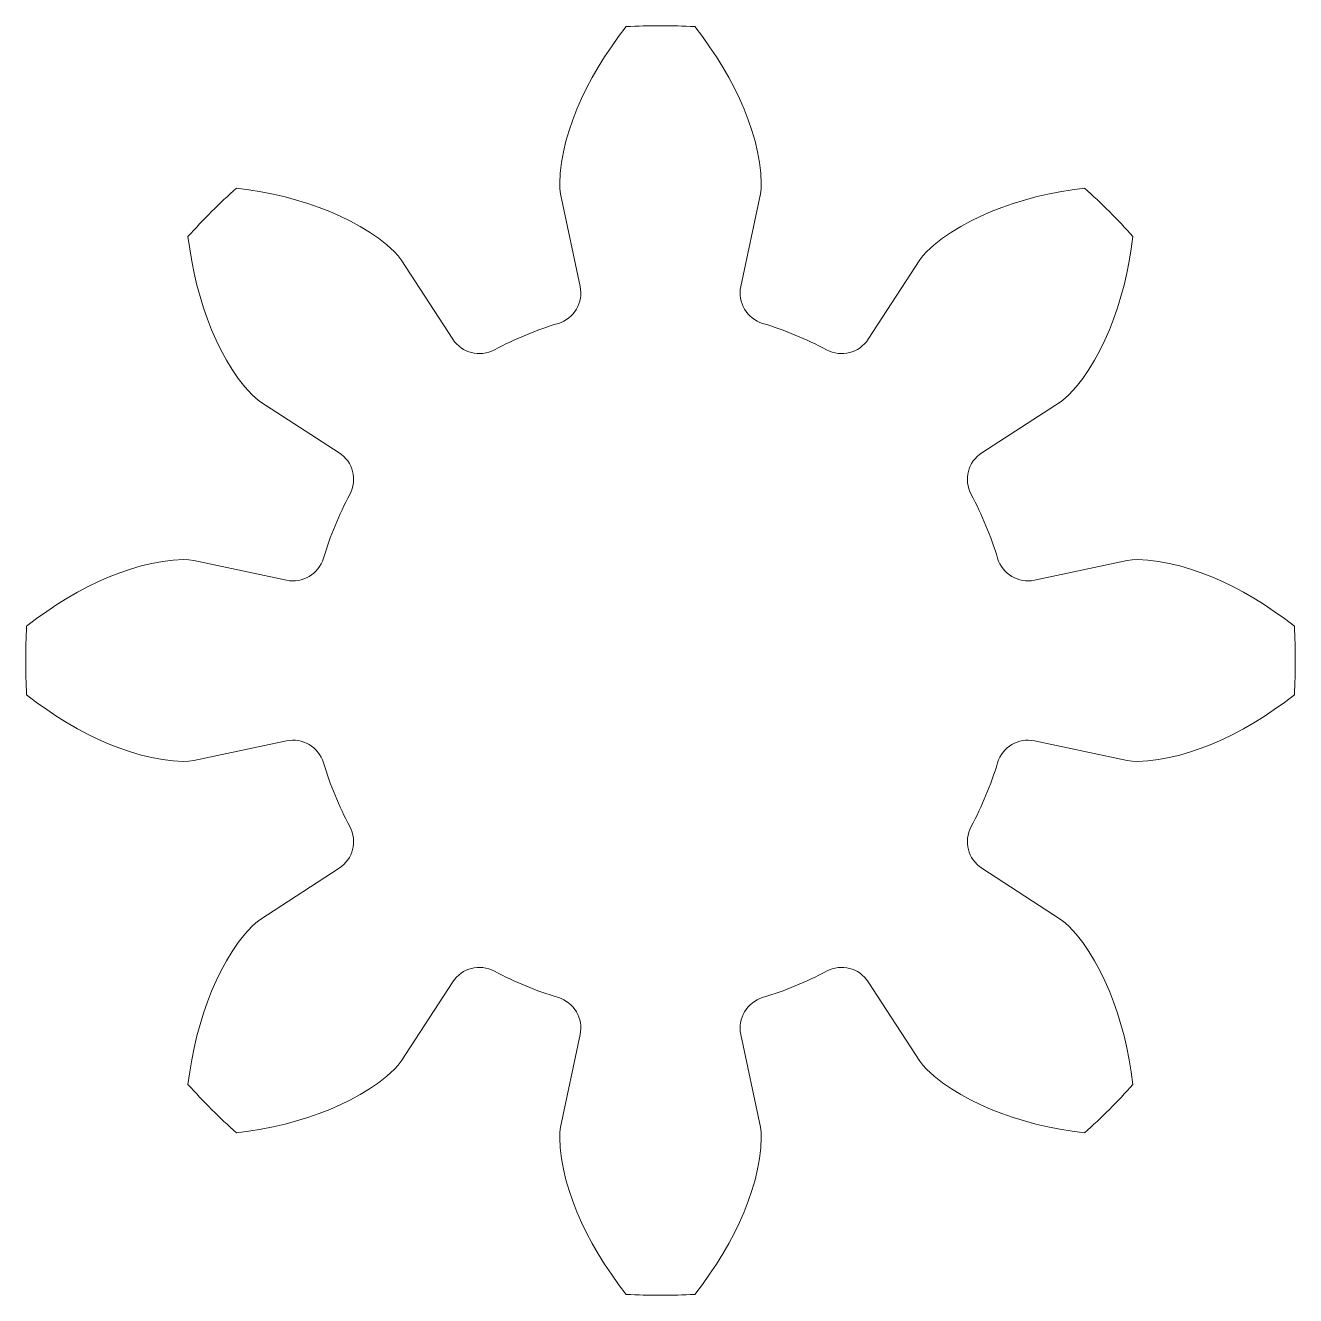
# Model space of a CAD drawing. Extents: x -180 to 228, y -304 to -8.
# Drawn here: x -147.74 to -121.95, y -51.1 to -25.31 of the extents above; entities that cross this region are included whole.
import ezdxf

# ---------------------------------------------------------------- set-up
doc = ezdxf.new("R2010")
doc.units = 0
doc.header["$MEASUREMENT"] = 0
doc.layers.add('Layer 1', color=7, linetype='Continuous')

# ---------------------------------------------------------------- blocks, each defined once
blk = doc.blocks.new('block 1633')
at = {"layer": 'Layer 1', "color": 7, "lineweight": 9, "true_color": 0xffffff}
blk.add_open_spline([(-128.54, -41.58), (-128.319, -41.165), (-128.139, -40.73), (-128.002, -40.281)], degree=3, dxfattribs=at)
blk = doc.blocks.new('block 1634')
at = {"layer": 'Layer 1', "color": 7, "lineweight": 9, "true_color": 0xffffff}
blk.add_open_spline([(-127.251, -39.838), (-127.579, -39.768), (-127.905, -39.96), (-128.002, -40.281)], degree=3, dxfattribs=at)
blk = doc.blocks.new('block 1635')
at = {"layer": 'Layer 1', "color": 7, "lineweight": 9, "true_color": 0xffffff}
blk.add_lwpolyline([(-127.251, -39.838), (-125.374, -40.238)], dxfattribs=at)
blk = doc.blocks.new('block 1636')
at = {"layer": 'Layer 1', "color": 7, "lineweight": 9, "true_color": 0xffffff}
blk.add_lwpolyline([(-125.374, -40.238), (-125.27, -40.252), (-125.164, -40.254), (-124.951, -40.244), (-124.736, -40.219), (-124.52, -40.178), (-124.304, -40.127), (-124.087, -40.063), (-123.87, -39.989), (-123.654, -39.904), (-123.439, -39.81), (-123.225, -39.706), (-123.013, -39.594), (-122.802, -39.472), (-122.592, -39.342), (-122.385, -39.204), (-122.18, -39.058), (-121.978, -38.904)], dxfattribs=at)
blk = doc.blocks.new('block 1637')
at = {"layer": 'Layer 1', "color": 7, "lineweight": 9, "true_color": 0xffffff}
blk.add_open_spline([(-121.978, -38.904), (-121.953, -38.439), (-121.953, -37.974), (-121.978, -37.509)], degree=3, dxfattribs=at)
blk = doc.blocks.new('block 1638')
at = {"layer": 'Layer 1', "color": 7, "lineweight": 9, "true_color": 0xffffff}
blk.add_lwpolyline([(-121.978, -37.509), (-122.18, -37.355), (-122.385, -37.209), (-122.592, -37.071), (-122.802, -36.941), (-123.013, -36.82), (-123.225, -36.707), (-123.439, -36.603), (-123.654, -36.509), (-123.87, -36.425), (-124.087, -36.35), (-124.304, -36.287), (-124.52, -36.235), (-124.736, -36.195), (-124.951, -36.17), (-125.164, -36.159), (-125.27, -36.161), (-125.374, -36.175)], dxfattribs=at)
blk = doc.blocks.new('block 1639')
at = {"layer": 'Layer 1', "color": 7, "lineweight": 9, "true_color": 0xffffff}
blk.add_lwpolyline([(-125.374, -36.175), (-127.251, -36.576)], dxfattribs=at)
blk = doc.blocks.new('block 1640')
at = {"layer": 'Layer 1', "color": 7, "lineweight": 9, "true_color": 0xffffff}
blk.add_open_spline([(-128.002, -36.132), (-127.905, -36.453), (-127.579, -36.646), (-127.251, -36.576)], degree=3, dxfattribs=at)
blk = doc.blocks.new('block 1641')
at = {"layer": 'Layer 1', "color": 7, "lineweight": 9, "true_color": 0xffffff}
blk.add_open_spline([(-128.002, -36.132), (-128.139, -35.683), (-128.319, -35.248), (-128.54, -34.834)], degree=3, dxfattribs=at)
blk = doc.blocks.new('block 1642')
at = {"layer": 'Layer 1', "color": 7, "lineweight": 9, "true_color": 0xffffff}
blk.add_open_spline([(-128.323, -33.989), (-128.604, -34.171), (-128.698, -34.538), (-128.54, -34.834)], degree=3, dxfattribs=at)
blk = doc.blocks.new('block 1643')
at = {"layer": 'Layer 1', "color": 7, "lineweight": 9, "true_color": 0xffffff}
blk.add_lwpolyline([(-128.323, -33.989), (-126.712, -32.945)], dxfattribs=at)
blk = doc.blocks.new('block 1644')
at = {"layer": 'Layer 1', "color": 7, "lineweight": 9, "true_color": 0xffffff}
blk.add_lwpolyline([(-126.712, -32.945), (-126.629, -32.881), (-126.553, -32.808), (-126.409, -32.65), (-126.275, -32.48), (-126.15, -32.299), (-126.034, -32.109), (-125.926, -31.911), (-125.825, -31.705), (-125.732, -31.493), (-125.647, -31.274), (-125.569, -31.049), (-125.498, -30.819), (-125.435, -30.584), (-125.378, -30.345), (-125.33, -30.1), (-125.288, -29.852), (-125.254, -29.6)], dxfattribs=at)
blk = doc.blocks.new('block 1645')
at = {"layer": 'Layer 1', "color": 7, "lineweight": 9, "true_color": 0xffffff}
blk.add_open_spline([(-125.254, -29.6), (-125.565, -29.254), (-125.894, -28.924), (-126.24, -28.614)], degree=3, dxfattribs=at)
blk = doc.blocks.new('block 1646')
at = {"layer": 'Layer 1', "color": 7, "lineweight": 9, "true_color": 0xffffff}
blk.add_lwpolyline([(-126.24, -28.614), (-126.492, -28.648), (-126.741, -28.689), (-126.985, -28.738), (-127.225, -28.794), (-127.46, -28.858), (-127.69, -28.928), (-127.914, -29.007), (-128.133, -29.092), (-128.345, -29.185), (-128.551, -29.286), (-128.749, -29.394), (-128.939, -29.51), (-129.12, -29.635), (-129.29, -29.769), (-129.448, -29.912), (-129.521, -29.988), (-129.585, -30.072)], dxfattribs=at)
blk = doc.blocks.new('block 1647')
at = {"layer": 'Layer 1', "color": 7, "lineweight": 9, "true_color": 0xffffff}
blk.add_lwpolyline([(-129.585, -30.072), (-130.629, -31.683)], dxfattribs=at)
blk = doc.blocks.new('block 1648')
at = {"layer": 'Layer 1', "color": 7, "lineweight": 9, "true_color": 0xffffff}
blk.add_open_spline([(-131.474, -31.9), (-131.179, -32.058), (-130.811, -31.964), (-130.629, -31.683)], degree=3, dxfattribs=at)
blk = doc.blocks.new('block 1649')
at = {"layer": 'Layer 1', "color": 7, "lineweight": 9, "true_color": 0xffffff}
blk.add_open_spline([(-131.474, -31.9), (-131.888, -31.679), (-132.323, -31.498), (-132.773, -31.362)], degree=3, dxfattribs=at)
blk = doc.blocks.new('block 1650')
at = {"layer": 'Layer 1', "color": 7, "lineweight": 9, "true_color": 0xffffff}
blk.add_open_spline([(-133.216, -30.611), (-133.286, -30.939), (-133.093, -31.265), (-132.773, -31.362)], degree=3, dxfattribs=at)
blk = doc.blocks.new('block 1651')
at = {"layer": 'Layer 1', "color": 7, "lineweight": 9, "true_color": 0xffffff}
blk.add_lwpolyline([(-133.216, -30.611), (-132.815, -28.733)], dxfattribs=at)
blk = doc.blocks.new('block 1652')
at = {"layer": 'Layer 1', "color": 7, "lineweight": 9, "true_color": 0xffffff}
blk.add_lwpolyline([(-132.815, -28.733), (-132.801, -28.63), (-132.8, -28.524), (-132.81, -28.311), (-132.835, -28.096), (-132.875, -27.88), (-132.927, -27.663), (-132.991, -27.447), (-133.065, -27.23), (-133.149, -27.014), (-133.244, -26.799), (-133.347, -26.585), (-133.46, -26.372), (-133.581, -26.161), (-133.711, -25.952), (-133.849, -25.745), (-133.995, -25.54), (-134.15, -25.338)], dxfattribs=at)
blk = doc.blocks.new('block 1653')
at = {"layer": 'Layer 1', "color": 7, "lineweight": 9, "true_color": 0xffffff}
blk.add_open_spline([(-134.15, -25.338), (-134.614, -25.312), (-135.08, -25.312), (-135.544, -25.338)], degree=3, dxfattribs=at)
blk = doc.blocks.new('block 1654')
at = {"layer": 'Layer 1', "color": 7, "lineweight": 9, "true_color": 0xffffff}
blk.add_lwpolyline([(-135.544, -25.338), (-135.698, -25.54), (-135.845, -25.745), (-135.983, -25.952), (-136.113, -26.161), (-136.234, -26.372), (-136.347, -26.585), (-136.45, -26.799), (-136.544, -27.014), (-136.629, -27.23), (-136.703, -27.447), (-136.767, -27.663), (-136.819, -27.88), (-136.859, -28.096), (-136.884, -28.311), (-136.894, -28.524), (-136.892, -28.63), (-136.878, -28.733)], dxfattribs=at)
blk = doc.blocks.new('block 1655')
at = {"layer": 'Layer 1', "color": 7, "lineweight": 9, "true_color": 0xffffff}
blk.add_lwpolyline([(-136.878, -28.733), (-136.478, -30.611)], dxfattribs=at)
blk = doc.blocks.new('block 1656')
at = {"layer": 'Layer 1', "color": 7, "lineweight": 9, "true_color": 0xffffff}
blk.add_open_spline([(-136.921, -31.362), (-136.601, -31.265), (-136.408, -30.939), (-136.478, -30.611)], degree=3, dxfattribs=at)
blk = doc.blocks.new('block 1657')
at = {"layer": 'Layer 1', "color": 7, "lineweight": 9, "true_color": 0xffffff}
blk.add_open_spline([(-136.921, -31.362), (-137.371, -31.498), (-137.806, -31.679), (-138.22, -31.9)], degree=3, dxfattribs=at)
blk = doc.blocks.new('block 1658')
at = {"layer": 'Layer 1', "color": 7, "lineweight": 9, "true_color": 0xffffff}
blk.add_open_spline([(-139.065, -31.683), (-138.882, -31.964), (-138.515, -32.058), (-138.22, -31.9)], degree=3, dxfattribs=at)
blk = doc.blocks.new('block 1659')
at = {"layer": 'Layer 1', "color": 7, "lineweight": 9, "true_color": 0xffffff}
blk.add_lwpolyline([(-139.065, -31.683), (-140.109, -30.072)], dxfattribs=at)
blk = doc.blocks.new('block 1660')
at = {"layer": 'Layer 1', "color": 7, "lineweight": 9, "true_color": 0xffffff}
blk.add_lwpolyline([(-140.109, -30.072), (-140.173, -29.988), (-140.246, -29.912), (-140.404, -29.769), (-140.573, -29.635), (-140.755, -29.51), (-140.945, -29.394), (-141.143, -29.286), (-141.348, -29.185), (-141.561, -29.092), (-141.78, -29.007), (-142.004, -28.928), (-142.234, -28.858), (-142.469, -28.794), (-142.709, -28.738), (-142.953, -28.689), (-143.202, -28.648), (-143.454, -28.614)], dxfattribs=at)
blk = doc.blocks.new('block 1661')
at = {"layer": 'Layer 1', "color": 7, "lineweight": 9, "true_color": 0xffffff}
blk.add_open_spline([(-143.454, -28.614), (-143.8, -28.924), (-144.129, -29.254), (-144.44, -29.6)], degree=3, dxfattribs=at)
blk = doc.blocks.new('block 1662')
at = {"layer": 'Layer 1', "color": 7, "lineweight": 9, "true_color": 0xffffff}
blk.add_lwpolyline([(-144.44, -29.6), (-144.406, -29.852), (-144.364, -30.1), (-144.315, -30.345), (-144.259, -30.584), (-144.196, -30.819), (-144.125, -31.049), (-144.047, -31.274), (-143.961, -31.493), (-143.869, -31.705), (-143.768, -31.911), (-143.66, -32.109), (-143.543, -32.299), (-143.419, -32.48), (-143.285, -32.65), (-143.141, -32.808), (-143.065, -32.881), (-142.982, -32.945)], dxfattribs=at)
blk = doc.blocks.new('block 1663')
at = {"layer": 'Layer 1', "color": 7, "lineweight": 9, "true_color": 0xffffff}
blk.add_lwpolyline([(-142.982, -32.945), (-141.371, -33.989)], dxfattribs=at)
blk = doc.blocks.new('block 1664')
at = {"layer": 'Layer 1', "color": 7, "lineweight": 9, "true_color": 0xffffff}
blk.add_open_spline([(-141.153, -34.834), (-140.995, -34.538), (-141.09, -34.171), (-141.371, -33.989)], degree=3, dxfattribs=at)
blk = doc.blocks.new('block 1665')
at = {"layer": 'Layer 1', "color": 7, "lineweight": 9, "true_color": 0xffffff}
blk.add_open_spline([(-141.153, -34.834), (-141.375, -35.248), (-141.555, -35.683), (-141.691, -36.132)], degree=3, dxfattribs=at)
blk = doc.blocks.new('block 1666')
at = {"layer": 'Layer 1', "color": 7, "lineweight": 9, "true_color": 0xffffff}
blk.add_open_spline([(-142.442, -36.576), (-142.115, -36.646), (-141.788, -36.453), (-141.691, -36.132)], degree=3, dxfattribs=at)
blk = doc.blocks.new('block 1667')
at = {"layer": 'Layer 1', "color": 7, "lineweight": 9, "true_color": 0xffffff}
blk.add_lwpolyline([(-142.442, -36.576), (-144.32, -36.175)], dxfattribs=at)
blk = doc.blocks.new('block 1668')
at = {"layer": 'Layer 1', "color": 7, "lineweight": 9, "true_color": 0xffffff}
blk.add_lwpolyline([(-144.32, -36.175), (-144.424, -36.161), (-144.529, -36.159), (-144.743, -36.17), (-144.958, -36.195), (-145.174, -36.235), (-145.39, -36.287), (-145.607, -36.35), (-145.823, -36.425), (-146.039, -36.509), (-146.255, -36.603), (-146.469, -36.707), (-146.681, -36.82), (-146.892, -36.941), (-147.101, -37.071), (-147.309, -37.209), (-147.514, -37.355), (-147.716, -37.509)], dxfattribs=at)
blk = doc.blocks.new('block 1669')
at = {"layer": 'Layer 1', "color": 7, "lineweight": 9, "true_color": 0xffffff}
blk.add_open_spline([(-147.716, -37.509), (-147.741, -37.974), (-147.741, -38.439), (-147.716, -38.904)], degree=3, dxfattribs=at)
blk = doc.blocks.new('block 1670')
at = {"layer": 'Layer 1', "color": 7, "lineweight": 9, "true_color": 0xffffff}
blk.add_lwpolyline([(-147.716, -38.904), (-147.514, -39.058), (-147.309, -39.204), (-147.101, -39.342), (-146.892, -39.472), (-146.681, -39.594), (-146.469, -39.706), (-146.255, -39.81), (-146.039, -39.904), (-145.823, -39.989), (-145.607, -40.063), (-145.39, -40.127), (-145.174, -40.178), (-144.958, -40.219), (-144.743, -40.244), (-144.529, -40.254), (-144.424, -40.252), (-144.32, -40.238)], dxfattribs=at)
blk = doc.blocks.new('block 1671')
at = {"layer": 'Layer 1', "color": 7, "lineweight": 9, "true_color": 0xffffff}
blk.add_lwpolyline([(-144.32, -40.238), (-142.442, -39.838)], dxfattribs=at)
blk = doc.blocks.new('block 1672')
at = {"layer": 'Layer 1', "color": 7, "lineweight": 9, "true_color": 0xffffff}
blk.add_open_spline([(-141.691, -40.281), (-141.788, -39.96), (-142.115, -39.768), (-142.442, -39.838)], degree=3, dxfattribs=at)
blk = doc.blocks.new('block 1673')
at = {"layer": 'Layer 1', "color": 7, "lineweight": 9, "true_color": 0xffffff}
blk.add_open_spline([(-141.691, -40.281), (-141.555, -40.73), (-141.375, -41.165), (-141.153, -41.58)], degree=3, dxfattribs=at)
blk = doc.blocks.new('block 1674')
at = {"layer": 'Layer 1', "color": 7, "lineweight": 9, "true_color": 0xffffff}
blk.add_open_spline([(-141.371, -42.424), (-141.09, -42.242), (-140.995, -41.875), (-141.153, -41.58)], degree=3, dxfattribs=at)
blk = doc.blocks.new('block 1675')
at = {"layer": 'Layer 1', "color": 7, "lineweight": 9, "true_color": 0xffffff}
blk.add_lwpolyline([(-141.371, -42.424), (-142.982, -43.469)], dxfattribs=at)
blk = doc.blocks.new('block 1676')
at = {"layer": 'Layer 1', "color": 7, "lineweight": 9, "true_color": 0xffffff}
blk.add_lwpolyline([(-142.982, -43.469), (-143.065, -43.532), (-143.141, -43.606), (-143.285, -43.764), (-143.419, -43.933), (-143.543, -44.114), (-143.66, -44.304), (-143.768, -44.503), (-143.869, -44.708), (-143.961, -44.921), (-144.047, -45.139), (-144.125, -45.364), (-144.196, -45.594), (-144.259, -45.829), (-144.315, -46.069), (-144.364, -46.313), (-144.406, -46.561), (-144.44, -46.813)], dxfattribs=at)
blk = doc.blocks.new('block 1677')
at = {"layer": 'Layer 1', "color": 7, "lineweight": 9, "true_color": 0xffffff}
blk.add_open_spline([(-144.44, -46.813), (-144.129, -47.16), (-143.8, -47.489), (-143.454, -47.799)], degree=3, dxfattribs=at)
blk = doc.blocks.new('block 1678')
at = {"layer": 'Layer 1', "color": 7, "lineweight": 9, "true_color": 0xffffff}
blk.add_lwpolyline([(-143.454, -47.799), (-143.202, -47.765), (-142.953, -47.724), (-142.709, -47.675), (-142.469, -47.619), (-142.234, -47.556), (-142.004, -47.485), (-141.78, -47.407), (-141.561, -47.321), (-141.348, -47.228), (-141.143, -47.128), (-140.945, -47.019), (-140.755, -46.903), (-140.573, -46.779), (-140.404, -46.644), (-140.246, -46.501), (-140.173, -46.425), (-140.109, -46.342)], dxfattribs=at)
blk = doc.blocks.new('block 1679')
at = {"layer": 'Layer 1', "color": 7, "lineweight": 9, "true_color": 0xffffff}
blk.add_lwpolyline([(-140.109, -46.342), (-139.065, -44.731)], dxfattribs=at)
blk = doc.blocks.new('block 1680')
at = {"layer": 'Layer 1', "color": 7, "lineweight": 9, "true_color": 0xffffff}
blk.add_open_spline([(-138.22, -44.513), (-138.515, -44.355), (-138.882, -44.45), (-139.065, -44.731)], degree=3, dxfattribs=at)
blk = doc.blocks.new('block 1681')
at = {"layer": 'Layer 1', "color": 7, "lineweight": 9, "true_color": 0xffffff}
blk.add_open_spline([(-138.22, -44.513), (-137.806, -44.735), (-137.371, -44.915), (-136.921, -45.051)], degree=3, dxfattribs=at)
blk = doc.blocks.new('block 1682')
at = {"layer": 'Layer 1', "color": 7, "lineweight": 9, "true_color": 0xffffff}
blk.add_open_spline([(-136.478, -45.802), (-136.408, -45.475), (-136.601, -45.148), (-136.921, -45.051)], degree=3, dxfattribs=at)
blk = doc.blocks.new('block 1683')
at = {"layer": 'Layer 1', "color": 7, "lineweight": 9, "true_color": 0xffffff}
blk.add_lwpolyline([(-136.478, -45.802), (-136.878, -47.68)], dxfattribs=at)
blk = doc.blocks.new('block 1684')
at = {"layer": 'Layer 1', "color": 7, "lineweight": 9, "true_color": 0xffffff}
blk.add_lwpolyline([(-136.878, -47.68), (-136.892, -47.784), (-136.894, -47.889), (-136.884, -48.102), (-136.859, -48.317), (-136.819, -48.533), (-136.767, -48.75), (-136.703, -48.967), (-136.629, -49.183), (-136.544, -49.399), (-136.45, -49.614), (-136.347, -49.828), (-136.234, -50.041), (-136.113, -50.252), (-135.983, -50.461), (-135.845, -50.668), (-135.698, -50.873), (-135.544, -51.076)], dxfattribs=at)
blk = doc.blocks.new('block 1685')
at = {"layer": 'Layer 1', "color": 7, "lineweight": 9, "true_color": 0xffffff}
blk.add_open_spline([(-135.544, -51.076), (-135.08, -51.101), (-134.614, -51.101), (-134.15, -51.076)], degree=3, dxfattribs=at)
blk = doc.blocks.new('block 1686')
at = {"layer": 'Layer 1', "color": 7, "lineweight": 9, "true_color": 0xffffff}
blk.add_lwpolyline([(-134.15, -51.076), (-133.995, -50.873), (-133.849, -50.668), (-133.711, -50.461), (-133.581, -50.252), (-133.46, -50.041), (-133.347, -49.828), (-133.244, -49.614), (-133.149, -49.399), (-133.065, -49.183), (-132.991, -48.967), (-132.927, -48.75), (-132.875, -48.533), (-132.835, -48.317), (-132.81, -48.102), (-132.8, -47.889), (-132.801, -47.784), (-132.815, -47.68)], dxfattribs=at)
blk = doc.blocks.new('block 1687')
at = {"layer": 'Layer 1', "color": 7, "lineweight": 9, "true_color": 0xffffff}
blk.add_lwpolyline([(-132.815, -47.68), (-133.216, -45.802)], dxfattribs=at)
blk = doc.blocks.new('block 1688')
at = {"layer": 'Layer 1', "color": 7, "lineweight": 9, "true_color": 0xffffff}
blk.add_open_spline([(-132.773, -45.051), (-133.093, -45.148), (-133.286, -45.475), (-133.216, -45.802)], degree=3, dxfattribs=at)
blk = doc.blocks.new('block 1689')
at = {"layer": 'Layer 1', "color": 7, "lineweight": 9, "true_color": 0xffffff}
blk.add_open_spline([(-132.773, -45.051), (-132.323, -44.915), (-131.888, -44.735), (-131.474, -44.513)], degree=3, dxfattribs=at)
blk = doc.blocks.new('block 1690')
at = {"layer": 'Layer 1', "color": 7, "lineweight": 9, "true_color": 0xffffff}
blk.add_open_spline([(-130.629, -44.731), (-130.811, -44.45), (-131.179, -44.355), (-131.474, -44.513)], degree=3, dxfattribs=at)
blk = doc.blocks.new('block 1691')
at = {"layer": 'Layer 1', "color": 7, "lineweight": 9, "true_color": 0xffffff}
blk.add_lwpolyline([(-130.629, -44.731), (-129.585, -46.342)], dxfattribs=at)
blk = doc.blocks.new('block 1692')
at = {"layer": 'Layer 1', "color": 7, "lineweight": 9, "true_color": 0xffffff}
blk.add_lwpolyline([(-129.585, -46.342), (-129.521, -46.425), (-129.448, -46.501), (-129.29, -46.644), (-129.12, -46.779), (-128.939, -46.903), (-128.749, -47.019), (-128.551, -47.128), (-128.345, -47.228), (-128.133, -47.321), (-127.914, -47.407), (-127.69, -47.485), (-127.46, -47.556), (-127.225, -47.619), (-126.985, -47.675), (-126.741, -47.724), (-126.492, -47.765), (-126.24, -47.799)], dxfattribs=at)
blk = doc.blocks.new('block 1693')
at = {"layer": 'Layer 1', "color": 7, "lineweight": 9, "true_color": 0xffffff}
blk.add_open_spline([(-126.24, -47.799), (-125.894, -47.489), (-125.565, -47.16), (-125.254, -46.813)], degree=3, dxfattribs=at)
blk = doc.blocks.new('block 1694')
at = {"layer": 'Layer 1', "color": 7, "lineweight": 9, "true_color": 0xffffff}
blk.add_lwpolyline([(-125.254, -46.813), (-125.288, -46.561), (-125.33, -46.313), (-125.378, -46.069), (-125.435, -45.829), (-125.498, -45.594), (-125.569, -45.364), (-125.647, -45.139), (-125.732, -44.921), (-125.825, -44.708), (-125.926, -44.503), (-126.034, -44.304), (-126.15, -44.114), (-126.275, -43.933), (-126.409, -43.764), (-126.553, -43.606), (-126.629, -43.532), (-126.712, -43.469)], dxfattribs=at)
blk = doc.blocks.new('block 1695')
at = {"layer": 'Layer 1', "color": 7, "lineweight": 9, "true_color": 0xffffff}
blk.add_lwpolyline([(-126.712, -43.469), (-128.323, -42.424)], dxfattribs=at)
blk = doc.blocks.new('block 1696')
at = {"layer": 'Layer 1', "color": 7, "lineweight": 9, "true_color": 0xffffff}
blk.add_open_spline([(-128.54, -41.58), (-128.698, -41.875), (-128.604, -42.242), (-128.323, -42.424)], degree=3, dxfattribs=at)
blk = doc.blocks.new('block 1632')
at = {"layer": 'Layer 1'}
for name in ['block 1654', 'block 1653', 'block 1652', 'block 1661', 'block 1660', 'block 1646', 'block 1645', 'block 1655', 'block 1651', 'block 1662', 'block 1644', 'block 1659', 'block 1647', 'block 1656', 'block 1650', 'block 1657', 'block 1649', 'block 1658', 'block 1648', 'block 1663', 'block 1643', 'block 1664', 'block 1642', 'block 1665', 'block 1641', 'block 1668', 'block 1667', 'block 1666', 'block 1640', 'block 1639', 'block 1638', 'block 1669', 'block 1637', 'block 1670', 'block 1636', 'block 1671', 'block 1672', 'block 1634', 'block 1635', 'block 1673', 'block 1633', 'block 1674', 'block 1696', 'block 1675', 'block 1695', 'block 1676', 'block 1694', 'block 1680', 'block 1690', 'block 1681', 'block 1689', 'block 1679', 'block 1691', 'block 1682', 'block 1688', 'block 1683', 'block 1687', 'block 1678', 'block 1692', 'block 1677', 'block 1693', 'block 1684', 'block 1686', 'block 1685']:
    blk.add_blockref(name, (0, 0), dxfattribs=at)

msp = doc.modelspace()

# ---------------------------------------------------------------- block references
at = {"layer": 'Layer 1'}
msp.add_blockref('block 1632', (0, 0), dxfattribs=at)

doc.saveas('drawing.dxf')
